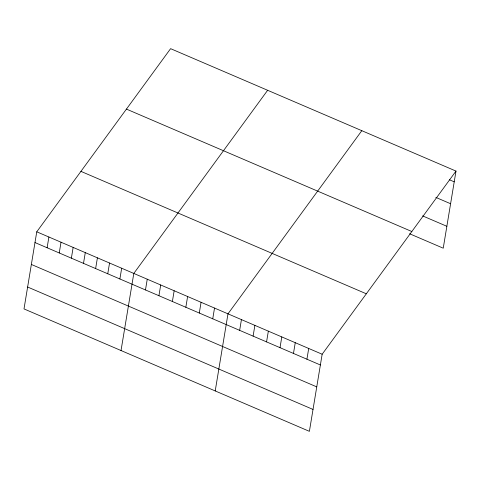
<?xml version="1.0" encoding="UTF-8"?>
<svg xmlns="http://www.w3.org/2000/svg" width="480" height="480" viewBox="0 0 480 480"><rect width="100%" height="100%" fill="white"/><g stroke="black" fill="none" stroke-linecap="round" stroke-linejoin="round"><path stroke-width="0.72" d="M36.762 231.81L24 308.916L309.396 431.34L322.158 354.234L456 171.084L170.604 48.66L36.762 231.81L322.158 354.234M47.118 247.758L48.894 237.012M59.244 252.96L61.02 242.214M71.376 258.162L73.152 247.422M83.502 263.364L85.284 252.624M95.634 268.572L97.41 257.826M107.76 273.774L109.542 263.028M119.892 278.976L121.668 268.23M121.032 350.538L133.8 273.438L267.636 90.288M145.476 289.95L147.252 279.204M158.928 295.722L160.71 284.976M172.386 301.494L174.162 290.748M185.838 307.266L187.614 296.52M199.29 313.038L201.072 302.292M212.748 318.81L214.524 308.064M215.214 390.936L227.982 313.836L361.818 130.686M239.658 330.348L241.434 319.608M253.11 336.12L254.886 325.38M266.562 341.892L268.344 331.152M280.02 347.664L281.796 336.924M293.472 353.436L295.254 342.69M306.93 359.208L308.706 348.462M456 171.084L443.238 248.19L409.602 233.76M449.514 179.808L454.224 181.83M435.798 197.382L450.594 203.73M422.646 215.904L446.862 226.29M126.438 109.098L411.834 231.528M80.934 171.372L366.33 293.796M34.986 242.556L320.382 364.98M31.362 264.45L316.758 386.88M27.624 287.016L313.02 409.44"/></g></svg>
